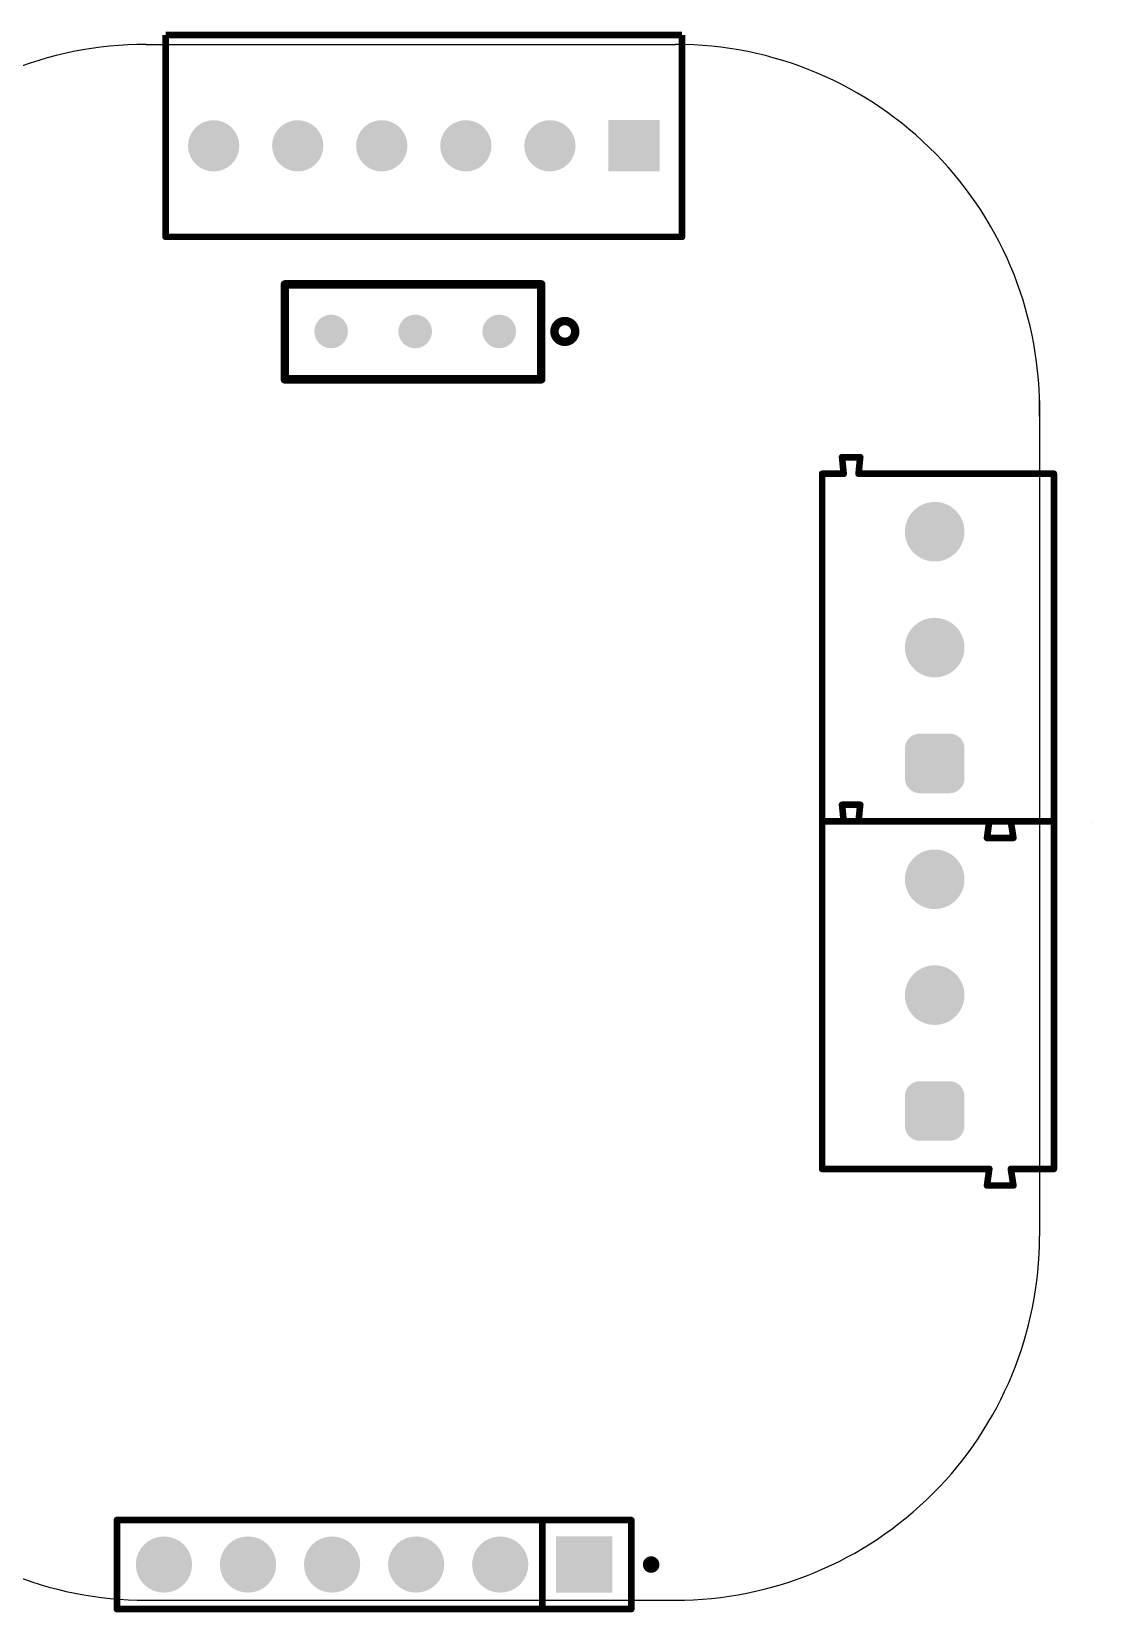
# Model space of a CAD drawing. Header units: millimetres. Extents: x 72.3 to 152.4, y 6.4 to 54.1.
# Drawn here: x 120.34 to 152.36, y 6.38 to 54.13 of the extents above; entities that cross this region are included whole.
import ezdxf

# ---------------------------------------------------------------- set-up
doc = ezdxf.new("R2010")
doc.units = ezdxf.units.MM
for name, color, linetype in [('BottomOverlay', 54, 'Continuous'), ('Mechanical1', 6, 'Continuous'), ('PadHoleLayer', 156, 'Continuous'), ('TopOverlay', 2, 'Continuous')]:
    doc.layers.add(name, color=color, linetype=linetype)

# ---------------------------------------------------------------- blocks, each defined once
blk = doc.blocks.new('3_2_54_C______________3')
at = {"layer": 'PadHoleLayer'}
h = blk.add_hatch(color=156, dxfattribs=at)
edge = h.paths.add_edge_path()
edge.add_arc((-3.302, 2.793999999999999), 0.508, 0, 360)
h = blk.add_hatch(color=156, dxfattribs=at)
edge = h.paths.add_edge_path()
edge.add_arc((-0.762, 2.793999999999999), 0.508, 0, 360)
h = blk.add_hatch(color=156, dxfattribs=at)
edge = h.paths.add_edge_path()
edge.add_arc((1.778, 2.793999999999999), 0.508, 0, 360)
at = {"layer": 'BottomOverlay', "const_width": 0.254}
for points in [[(-4.571999999999999, 4.241799999999999), (3.174999999999999, 4.241799999999999)], [(-4.571999999999999, 4.241799999999999), (-4.571999999999999, 1.371599999999999)], [(3.174999999999999, 4.241799999999999), (3.174999999999999, 1.371599999999999)], [(-4.571999999999999, 1.371599999999999), (3.174999999999999, 1.371599999999999)]]:
    blk.add_lwpolyline(points, dxfattribs=at)
at = {"layer": 'BottomOverlay', "const_width": 0.127}
for points in [[(-4.6355, 4.241799999999999, 1), (-4.508499999999999, 4.241799999999999, 1)], [(-4.6355, 4.241799999999999, 1), (-4.508499999999999, 4.241799999999999, 1)], [(3.111499999999999, 4.241799999999999, 1), (3.2385, 4.241799999999999, 1)], [(3.111499999999999, 4.241799999999999, 1), (3.2385, 4.241799999999999, 1)], [(-4.6355, 1.371599999999999, 1), (-4.508499999999999, 1.371599999999999, 1)], [(-4.6355, 1.371599999999999, 1), (-4.508499999999999, 1.371599999999999, 1)], [(3.111499999999999, 1.371599999999999, 1), (3.2385, 1.371599999999999, 1)], [(3.111499999999999, 1.371599999999999, 1), (3.2385, 1.371599999999999, 1)]]:
    blk.add_lwpolyline(points, format="xyb", close=True, dxfattribs=at)
at = {"layer": 'TopOverlay', "const_width": 0.254}
for points in [[(-4.571999999999999, 4.241799999999999), (3.174999999999999, 4.241799999999999)], [(-4.571999999999999, 4.241799999999999), (-4.571999999999999, 1.371599999999999)], [(3.174999999999999, 4.241799999999999), (3.174999999999999, 1.371599999999999)], [(-4.571999999999999, 1.371599999999999), (3.174999999999999, 1.371599999999999)]]:
    blk.add_lwpolyline(points, dxfattribs=at)
at = {"layer": 'TopOverlay'}
for points, const_width in [([(-4.6355, 4.241799999999999, 1), (-4.508499999999999, 4.241799999999999, 1)], 0.127), ([(-4.6355, 4.241799999999999, 1), (-4.508499999999999, 4.241799999999999, 1)], 0.127), ([(3.111499999999999, 4.241799999999999, 1), (3.2385, 4.241799999999999, 1)], 0.127), ([(3.111499999999999, 4.241799999999999, 1), (3.2385, 4.241799999999999, 1)], 0.127), ([(-4.969019779999999, 2.793999999999999, 1), (-5.597380219999999, 2.793999999999999, 1)], 0.254), ([(-5.660880219999999, 2.793999999999999, 1), (-5.533880219999998, 2.793999999999999, 1)], 0.127), ([(-5.032519779999998, 2.793999999999999, 1), (-4.905519779999999, 2.793999999999999, 1)], 0.127), ([(-4.6355, 1.371599999999999, 1), (-4.508499999999999, 1.371599999999999, 1)], 0.127), ([(-4.6355, 1.371599999999999, 1), (-4.508499999999999, 1.371599999999999, 1)], 0.127), ([(3.111499999999999, 1.371599999999999, 1), (3.2385, 1.371599999999999, 1)], 0.127), ([(3.111499999999999, 1.371599999999999, 1), (3.2385, 1.371599999999999, 1)], 0.127)]:
    blk.add_lwpolyline(points, format="xyb", close=True, dxfattribs=dict(at, const_width=const_width))

msp = doc.modelspace()

# ---------------------------------------------------------------- hatches: boundary and pattern name
at = {"layer": 'TopOverlay'}
h = msp.add_hatch(color=256, dxfattribs=at)
edge = h.paths.add_edge_path()
edge.add_arc((125.8378808558043, 50.68403601208954), 0.77499972, 90, 450)
h = msp.add_hatch(color=256, dxfattribs=at)
edge = h.paths.add_edge_path()
edge.add_arc((125.8378808558043, 50.68403601208954), 0.4999990000000001, 90, 450)
h = msp.add_hatch(color=256, dxfattribs=at)
edge = h.paths.add_edge_path()
edge.add_arc((128.3778808558043, 50.68403601208954), 0.77499972, 90, 450)
h = msp.add_hatch(color=256, dxfattribs=at)
edge = h.paths.add_edge_path()
edge.add_arc((128.3778808558043, 50.68403601208954), 0.4999990000000001, 90, 450)
h = msp.add_hatch(color=256, dxfattribs=at)
edge = h.paths.add_edge_path()
edge.add_arc((130.9178808558043, 50.68403601208954), 0.77499972, 90, 450)
h = msp.add_hatch(color=256, dxfattribs=at)
edge = h.paths.add_edge_path()
edge.add_arc((130.9178808558043, 50.68403601208954), 0.4999990000000001, 90, 450)
h = msp.add_hatch(color=256, dxfattribs=at)
edge = h.paths.add_edge_path()
edge.add_arc((133.4578808558043, 50.68403601208954), 0.77499972, 90, 450)
h = msp.add_hatch(color=256, dxfattribs=at)
edge = h.paths.add_edge_path()
edge.add_arc((133.4578808558043, 50.68403601208954), 0.4999990000000001, 90, 450)
h = msp.add_hatch(color=256, dxfattribs=at)
edge = h.paths.add_edge_path()
edge.add_arc((135.9978808558043, 50.68403601208954), 0.77499972, 90, 450)
h = msp.add_hatch(color=256, dxfattribs=at)
edge = h.paths.add_edge_path()
edge.add_arc((135.9978808558043, 50.68403601208954), 0.4999990000000001, 90, 450)
for points in [[(139.3128805758043, 49.90903629208942), (137.7628811358043, 49.90903629208942), (137.7628811358043, 51.45903573208955), (139.3128805758043, 51.45903573208955)], [(137.8860830853379, 6.975351942982854), (136.1860839453379, 6.975351942982854), (136.1860839453379, 8.675351082982843), (137.8860830853379, 8.675351082982843)]]:
    msp.add_hatch(color=256, dxfattribs=at).paths.add_polyline_path(points)
h = msp.add_hatch(color=256, dxfattribs=at)
edge = h.paths.add_edge_path()
edge.add_arc((138.5378808558043, 50.68403601208954), 0.4999990000000001, 90, 450)
h = msp.add_hatch(color=2, dxfattribs=at)
edge = h.paths.add_edge_path()
edge.add_arc((147.6225319547582, 39.02659751376825), 0.8999981999999999, 90, 450)
h = msp.add_hatch(color=2, dxfattribs=at)
edge = h.paths.add_edge_path()
edge.add_arc((147.6225319547582, 39.02659751376825), 0.5999988, 90, 450)
h = msp.add_hatch(color=2, dxfattribs=at)
edge = h.paths.add_edge_path()
edge.add_arc((147.6225319547582, 35.52657911376821), 0.8999981999999999, 90, 450)
h = msp.add_hatch(color=2, dxfattribs=at)
edge = h.paths.add_edge_path()
edge.add_arc((147.6225319547582, 35.52657911376821), 0.5999988, 90, 450)
h = msp.add_hatch(color=2, dxfattribs=at)
edge = h.paths.add_edge_path()
edge.add_arc((147.1725315847582, 31.57656034376819), 0.4499991, 180, 270)
edge.add_line((147.1725315847582, 31.12656124376821), (148.0725323247582, 31.12656124376821))
edge.add_arc((148.0725323247582, 31.57656034376819), 0.4499991, 270, 360)
edge.add_line((148.5225314247582, 31.57656034376819), (148.5225314247582, 32.47656108376822))
edge.add_arc((148.0725323247582, 32.47656108376822), 0.4499991, 360, 450.0000000000001)
edge.add_line((148.0725323247582, 32.9265601837682), (147.1725315847582, 32.9265601837682))
edge.add_arc((147.1725315847582, 32.47656108376822), 0.4499991, 90, 180.0000000000016)
edge.add_line((146.7225324847583, 32.47656108376822), (146.7225324847583, 31.57656034376819))
h = msp.add_hatch(color=2, dxfattribs=at)
edge = h.paths.add_edge_path()
edge.add_arc((147.6225319547582, 32.02656071376822), 0.5999988, 90, 450)
h = msp.add_hatch(color=2, dxfattribs=at)
edge = h.paths.add_edge_path()
edge.add_arc((147.6225827547582, 28.52659311376823), 0.8999981999999999, 90, 450)
h = msp.add_hatch(color=2, dxfattribs=at)
edge = h.paths.add_edge_path()
edge.add_arc((147.6225827547582, 28.52659311376823), 0.5999988, 90, 450)
h = msp.add_hatch(color=2, dxfattribs=at)
edge = h.paths.add_edge_path()
edge.add_arc((147.6225827547582, 25.02657471376824), 0.8999981999999999, 90, 450)
h = msp.add_hatch(color=2, dxfattribs=at)
edge = h.paths.add_edge_path()
edge.add_arc((147.6225827547582, 25.02657471376824), 0.5999988, 90, 450)
h = msp.add_hatch(color=2, dxfattribs=at)
edge = h.paths.add_edge_path()
edge.add_arc((147.1725823847583, 21.07660674376822), 0.4499991, 180, 270)
edge.add_line((147.1725823847583, 20.62660764376824), (148.0725831247582, 20.62660764376824))
edge.add_arc((148.0725831247582, 21.07660674376822), 0.4499991, 270, 360)
edge.add_line((148.5225822247582, 21.07660674376822), (148.5225822247582, 21.97660748376822))
edge.add_arc((148.0725831247582, 21.97660748376822), 0.4499991, 360, 450)
edge.add_line((148.0725831247582, 22.42660658376824), (147.1725823847583, 22.42660658376824))
edge.add_arc((147.1725823847583, 21.97660748376822), 0.4499991, 90, 180)
edge.add_line((146.7225832847583, 21.97660748376822), (146.7225832847583, 21.07660674376822))
h = msp.add_hatch(color=2, dxfattribs=at)
edge = h.paths.add_edge_path()
edge.add_arc((147.6225827547582, 21.52660711376822), 0.5999988, 90, 450)
h = msp.add_hatch(color=256, dxfattribs=at)
edge = h.paths.add_edge_path()
edge.add_arc((124.336083515338, 7.825351512982848), 0.8499983, 90, 450)
h = msp.add_hatch(color=256, dxfattribs=at)
edge = h.paths.add_edge_path()
edge.add_arc((126.8760835153379, 7.825351512982848), 0.8499983, 90, 450)
h = msp.add_hatch(color=256, dxfattribs=at)
edge = h.paths.add_edge_path()
edge.add_arc((129.4160835153379, 7.825351512982848), 0.8499983, 90, 450)
h = msp.add_hatch(color=256, dxfattribs=at)
edge = h.paths.add_edge_path()
edge.add_arc((131.956083515338, 7.825351512982848), 0.8499983, 90, 450)
h = msp.add_hatch(color=256, dxfattribs=at)
edge = h.paths.add_edge_path()
edge.add_arc((134.4960835153379, 7.825351512982848), 0.8499983, 90, 450)
h = msp.add_hatch(color=256, dxfattribs=at)
edge = h.paths.add_edge_path()
edge.add_arc((124.336083515338, 7.825351512982848), 0.5499989000000002, 90, 450)
h = msp.add_hatch(color=256, dxfattribs=at)
edge = h.paths.add_edge_path()
edge.add_arc((126.8760835153379, 7.825351512982848), 0.5499989000000002, 90, 450)
h = msp.add_hatch(color=256, dxfattribs=at)
edge = h.paths.add_edge_path()
edge.add_arc((129.4160835153379, 7.825351512982848), 0.5499989000000002, 90, 450)
h = msp.add_hatch(color=256, dxfattribs=at)
edge = h.paths.add_edge_path()
edge.add_arc((131.956083515338, 7.825351512982848), 0.5499989000000002, 90, 450)
h = msp.add_hatch(color=256, dxfattribs=at)
edge = h.paths.add_edge_path()
edge.add_arc((134.4960835153379, 7.825351512982848), 0.5499989000000002, 90, 450)
h = msp.add_hatch(color=256, dxfattribs=at)
edge = h.paths.add_edge_path()
edge.add_arc((137.0360835153379, 7.825351512982848), 0.5499989000000002, 90, 450)

# ---------------------------------------------------------------- linework, layer by layer
at = {"layer": 'Mechanical1'}
for points in [[(123.7865524024878, 53.74853223302019), (139.7906304517964, 53.74853298914407)], [(123.7883197229542, 53.74426371123923), (139.7923977722628, 53.74426446736311)], [(150.7879857015126, 42.98975683177049), (150.7906309110901, 17.74968581098715)], [(150.7905239439153, 39.50928817830559), (150.7906313993344, 20.7499087405802)], [(123.8037095588607, 6.748540764121713), (123.8037095588607, 6.748540764121713), (139.7906256218282, 6.748532989145385)], [(123.8037095588607, 6.748540764121713), (123.8037095588607, 6.748540764121713), (139.7906256218282, 6.748532989145385)]]:
    msp.add_lwpolyline(points, dxfattribs=at)
for centre, radius, start, end in [((123.7923982919655, 42.74426446736312), 11.00426800854224, 89.98797146399022, 181.2218434809388), ((139.7906309714992, 42.74853298914409), 11, 358.7554443226999, 90.00000270697913), ((123.7906309714992, 17.74853298914408), 11, 179.9999967871539, 270.0681225485785), ((139.7906309714992, 17.74853298914408), 11, 269.9999721351305, 0.006004711478127)]:
    msp.add_arc(centre, radius, start, end, dxfattribs=at)
at = {"layer": 'TopOverlay', "const_width": 0.1999996}
for points in [[(139.9878652558044, 54.03399121208956), (124.3878964558043, 54.03399121208956)], [(124.3878964558043, 47.93402881208954), (124.3878964558043, 54.03399121208956)], [(139.9878652558044, 47.93402881208954), (139.9878652558044, 54.03399121208956)], [(139.9878652558044, 47.93402881208954), (124.3878964558043, 47.93402881208954)], [(138.4560832153379, 9.170352632982855), (122.9160838153379, 9.170352632982855)], [(122.9160838153379, 6.480350392982842), (122.9160838153379, 9.170352632982855)], [(135.7660835153379, 6.480350392982842), (135.7660835153379, 9.170352632982855)], [(138.4560832153379, 6.480350392982842), (138.4560832153379, 9.170352632982855)], [(138.4560832153379, 6.480350392982842), (122.9160838153379, 6.480350392982842)]]:
    msp.add_lwpolyline(points, dxfattribs=at)
at = {"layer": 'TopOverlay'}
for points, const_width in [([(124.3878964558043, 47.88402891208956, 1), (124.3878964558043, 47.98402871208953, 1)], 0.0999998), ([(124.3878964558043, 47.88402891208956, 1), (124.3878964558043, 47.98402871208953, 1)], 0.0999998), ([(139.9878652558044, 47.88402891208956, 1), (139.9878652558044, 47.98402871208953, 1)], 0.0999998), ([(139.9878652558044, 47.88402891208956, 1), (139.9878652558044, 47.98402871208953, 1)], 0.0999998), ([(122.9160838153379, 9.120352732982838, 1), (122.9160838153379, 9.220352532982844, 1)], 0.0999998), ([(122.9160838153379, 9.120352732982838, 1), (122.9160838153379, 9.220352532982844, 1)], 0.0999998), ([(135.7660835153379, 9.120352732982838, 1), (135.7660835153379, 9.220352532982844, 1)], 0.0999998), ([(138.4560832153379, 9.120352732982838, 1), (138.4560832153379, 9.220352532982844, 1)], 0.0999998), ([(138.4560832153379, 9.120352732982838, 1), (138.4560832153379, 9.220352532982844, 1)], 0.0999998), ([(139.0560845553379, 7.950352532982833, 1), (139.0560845553379, 7.700350492982835, 1)], 0.2499995), ([(139.0560845553379, 7.887853292982839, 1), (139.0560845553379, 8.012851772982854, 1)], 0.12499848), ([(139.0560845553379, 7.637851252982841, 1), (139.0560845553379, 7.762849732982857, 1)], 0.12499848), ([(122.9160838153379, 6.430350492982853, 1), (122.9160838153379, 6.530350292982859, 1)], 0.0999998), ([(122.9160838153379, 6.430350492982853, 1), (122.9160838153379, 6.530350292982859, 1)], 0.0999998), ([(135.7660835153379, 6.430350492982853, 1), (135.7660835153379, 6.530350292982859, 1)], 0.0999998), ([(138.4560832153379, 6.430350492982853, 1), (138.4560832153379, 6.530350292982859, 1)], 0.0999998), ([(138.4560832153379, 6.430350492982853, 1), (138.4560832153379, 6.530350292982859, 1)], 0.0999998)]:
    msp.add_lwpolyline(points, format="xyb", close=True, dxfattribs=dict(at, const_width=const_width))
at = {"layer": 'TopOverlay', "color": 2, "const_width": 0.1999996}
for points in [[(145.3725491547583, 41.27658031376819), (144.8225375547582, 41.27658031376819)], [(144.8725247547582, 40.77655591376819), (144.8235027547583, 41.27668191376827)], [(145.3225619547582, 40.77655591376819), (145.3715839547583, 41.27668191376827)], [(144.8725247547582, 40.77655591376819), (144.2225387547583, 40.77655591376819)], [(144.2225387547583, 30.27660231376819), (144.2225387547583, 40.77655591376819)], [(151.2225247547583, 40.77655591376819), (145.3225619547582, 40.77655591376819)], [(151.2225247547583, 30.27660231376819), (151.2225247547583, 40.77655591376819)], [(145.3725491547583, 30.77657591376823), (144.8225375547582, 30.77657591376823)], [(144.8725247547582, 30.27660231376819), (144.8235027547583, 30.77667751376822)], [(145.3225619547582, 30.27660231376819), (145.3715839547583, 30.77667751376822)], [(149.2725159547582, 30.27660231376819), (144.2225387547583, 30.27660231376819)], [(144.2225387547582, 19.77659791376822), (144.2225387547583, 30.27660231376819)], [(144.8725247547582, 30.27660231376819), (144.2225387547583, 30.27660231376819)], [(151.2225755547582, 30.27660231376819), (145.3225619547582, 30.27660231376819)], [(149.2025643547582, 29.77657791376822), (149.2721095547583, 30.27787231376823)], [(150.0008355547583, 29.77657791376822), (149.9225527547582, 30.27660231376819)], [(151.2225247547583, 30.27660231376819), (149.9225527547582, 30.27660231376819)], [(151.2225755547582, 19.77659791376822), (151.2225755547582, 30.27660231376819)], [(150.0008355547583, 29.77657791376822), (149.2025643547582, 29.77657791376822)], [(149.2725159547582, 19.77659791376822), (144.2225387547582, 19.77659791376822)], [(149.2025643547582, 19.27657351376822), (149.2721095547583, 19.77786791376823)], [(151.2225755547582, 19.77659791376822), (149.9225527547582, 19.77659791376822)], [(150.0008355547583, 19.27657351376822), (149.9225527547582, 19.77659791376822)], [(150.0008355547583, 19.27657351376822), (149.2025643547582, 19.27657351376822)]]:
    msp.add_lwpolyline(points, dxfattribs=at)
at = {"layer": 'TopOverlay', "color": 2}
for points, const_width in [([(144.8225375547582, 41.2265804137682, 1), (144.8225375547582, 41.32658021376826, 1)], 0.0999998), ([(144.8235027547583, 41.22668201376825, 1), (144.8235027547583, 41.32668181376826, 1)], 0.0999998), ([(145.3715839547583, 41.22668201376825, 1), (145.3715839547583, 41.32668181376826, 1)], 0.0999998), ([(145.3725491547583, 41.2265804137682, 1), (145.3725491547583, 41.32658021376826, 1)], 0.0999998), ([(144.2225387547583, 40.7265560137682, 1), (144.2225387547583, 40.82655581376826, 1)], 0.0999998), ([(144.2225387547583, 40.7265560137682, 1), (144.2225387547583, 40.82655581376826, 1)], 0.0999998), ([(144.8725247547582, 40.7265560137682, 1), (144.8725247547582, 40.82655581376826, 1)], 0.0999998), ([(144.8725247547582, 40.7265560137682, 1), (144.8725247547582, 40.82655581376826, 1)], 0.0999998), ([(145.3225619547582, 40.7265560137682, 1), (145.3225619547582, 40.82655581376826, 1)], 0.0999998), ([(145.3225619547582, 40.7265560137682, 1), (145.3225619547582, 40.82655581376826, 1)], 0.0999998), ([(151.2225247547583, 40.7265560137682, 1), (151.2225247547583, 40.82655581376826, 1)], 0.0999998), ([(151.2225247547583, 40.7265560137682, 1), (151.2225247547583, 40.82655581376826, 1)], 0.0999998), ([(144.8225375547582, 30.72657601376824, 1), (144.8225375547582, 30.82657581376821, 1)], 0.0999998), ([(144.8235027547583, 30.72667761376823, 1), (144.8235027547583, 30.82667741376824, 1)], 0.0999998), ([(145.3715839547583, 30.72667761376823, 1), (145.3715839547583, 30.82667741376824, 1)], 0.0999998), ([(145.3725491547583, 30.72657601376824, 1), (145.3725491547583, 30.82657581376821, 1)], 0.0999998), ([(144.2225387547583, 30.22660241376826, 1), (144.2225387547583, 30.32660221376819, 1)], 0.0999998), ([(144.2225387547583, 30.22660241376826, 1), (144.2225387547583, 30.32660221376819, 1)], 0.0999998), ([(144.2225387547583, 30.22660241376826, 1), (144.2225387547583, 30.32660221376819, 1)], 0.0999998), ([(144.2225387547583, 30.22660241376826, 1), (144.2225387547583, 30.32660221376819, 1)], 0.0999998), ([(144.8725247547582, 30.22660241376826, 1), (144.8725247547582, 30.32660221376819, 1)], 0.0999998), ([(144.8725247547582, 30.22660241376826, 1), (144.8725247547582, 30.32660221376819, 1)], 0.0999998), ([(145.3225619547582, 30.22660241376826, 1), (145.3225619547582, 30.32660221376819, 1)], 0.0999998), ([(145.3225619547582, 30.22660241376826, 1), (145.3225619547582, 30.32660221376819, 1)], 0.0999998), ([(149.2721095547583, 30.22787241376824, 1), (149.2721095547583, 30.32787221376822, 1)], 0.0999998), ([(149.2725159547582, 30.22660241376826, 1), (149.2725159547582, 30.32660221376819, 1)], 0.0999998), ([(149.9225527547582, 30.22660241376826, 1), (149.9225527547582, 30.32660221376819, 1)], 0.0999998), ([(149.9225527547582, 30.22660241376826, 1), (149.9225527547582, 30.32660221376819, 1)], 0.0999998), ([(151.2225247547583, 30.22660241376826, 1), (151.2225247547583, 30.32660221376819, 1)], 0.0999998), ([(151.2225247547583, 30.22660241376826, 1), (151.2225247547583, 30.32660221376819, 1)], 0.0999998), ([(151.2225755547582, 30.22660241376826, 1), (151.2225755547582, 30.32660221376819, 1)], 0.0999998), ([(151.2225755547582, 30.22660241376826, 1), (151.2225755547582, 30.32660221376819, 1)], 0.0999998), ([(152.3500307547583, 30.24660491376827, 1), (152.3500307547583, 30.25295491376823, 1)], 0.00635), ([(149.2025643547582, 29.72657801376826, 1), (149.2025643547582, 29.82657781376821, 1)], 0.0999998), ([(149.2025643547582, 29.72657801376826, 1), (149.2025643547582, 29.82657781376821, 1)], 0.0999998), ([(150.0008355547583, 29.72657801376826, 1), (150.0008355547583, 29.82657781376821, 1)], 0.0999998), ([(150.0008355547583, 29.72657801376826, 1), (150.0008355547583, 29.82657781376821, 1)], 0.0999998), ([(144.2225387547582, 19.72659801376827, 1), (144.2225387547582, 19.82659781376822, 1)], 0.0999998), ([(144.2225387547582, 19.72659801376827, 1), (144.2225387547582, 19.82659781376822, 1)], 0.0999998), ([(149.2721095547583, 19.72786801376821, 1), (149.2721095547583, 19.82786781376822, 1)], 0.0999998), ([(149.2725159547582, 19.72659801376827, 1), (149.2725159547582, 19.82659781376822, 1)], 0.0999998), ([(149.9225527547582, 19.72659801376827, 1), (149.9225527547582, 19.82659781376822, 1)], 0.0999998), ([(149.9225527547582, 19.72659801376827, 1), (149.9225527547582, 19.82659781376822, 1)], 0.0999998), ([(151.2225755547582, 19.72659801376827, 1), (151.2225755547582, 19.82659781376822, 1)], 0.0999998), ([(151.2225755547582, 19.72659801376827, 1), (151.2225755547582, 19.82659781376822, 1)], 0.0999998), ([(149.2025643547582, 19.22657361376827, 1), (149.2025643547582, 19.32657341376821, 1)], 0.0999998), ([(149.2025643547582, 19.22657361376827, 1), (149.2025643547582, 19.32657341376821, 1)], 0.0999998), ([(150.0008355547583, 19.22657361376827, 1), (150.0008355547583, 19.32657341376821, 1)], 0.0999998), ([(150.0008355547583, 19.22657361376827, 1), (150.0008355547583, 19.32657341376821, 1)], 0.0999998)]:
    msp.add_lwpolyline(points, format="xyb", close=True, dxfattribs=dict(at, const_width=const_width))

# ---------------------------------------------------------------- block references
at = {"rotation": 180}
msp.add_blockref('3_2_54_C______________3', (131.1648349107068, 47.87041521973192), dxfattribs=at)

doc.saveas('drawing.dxf')
